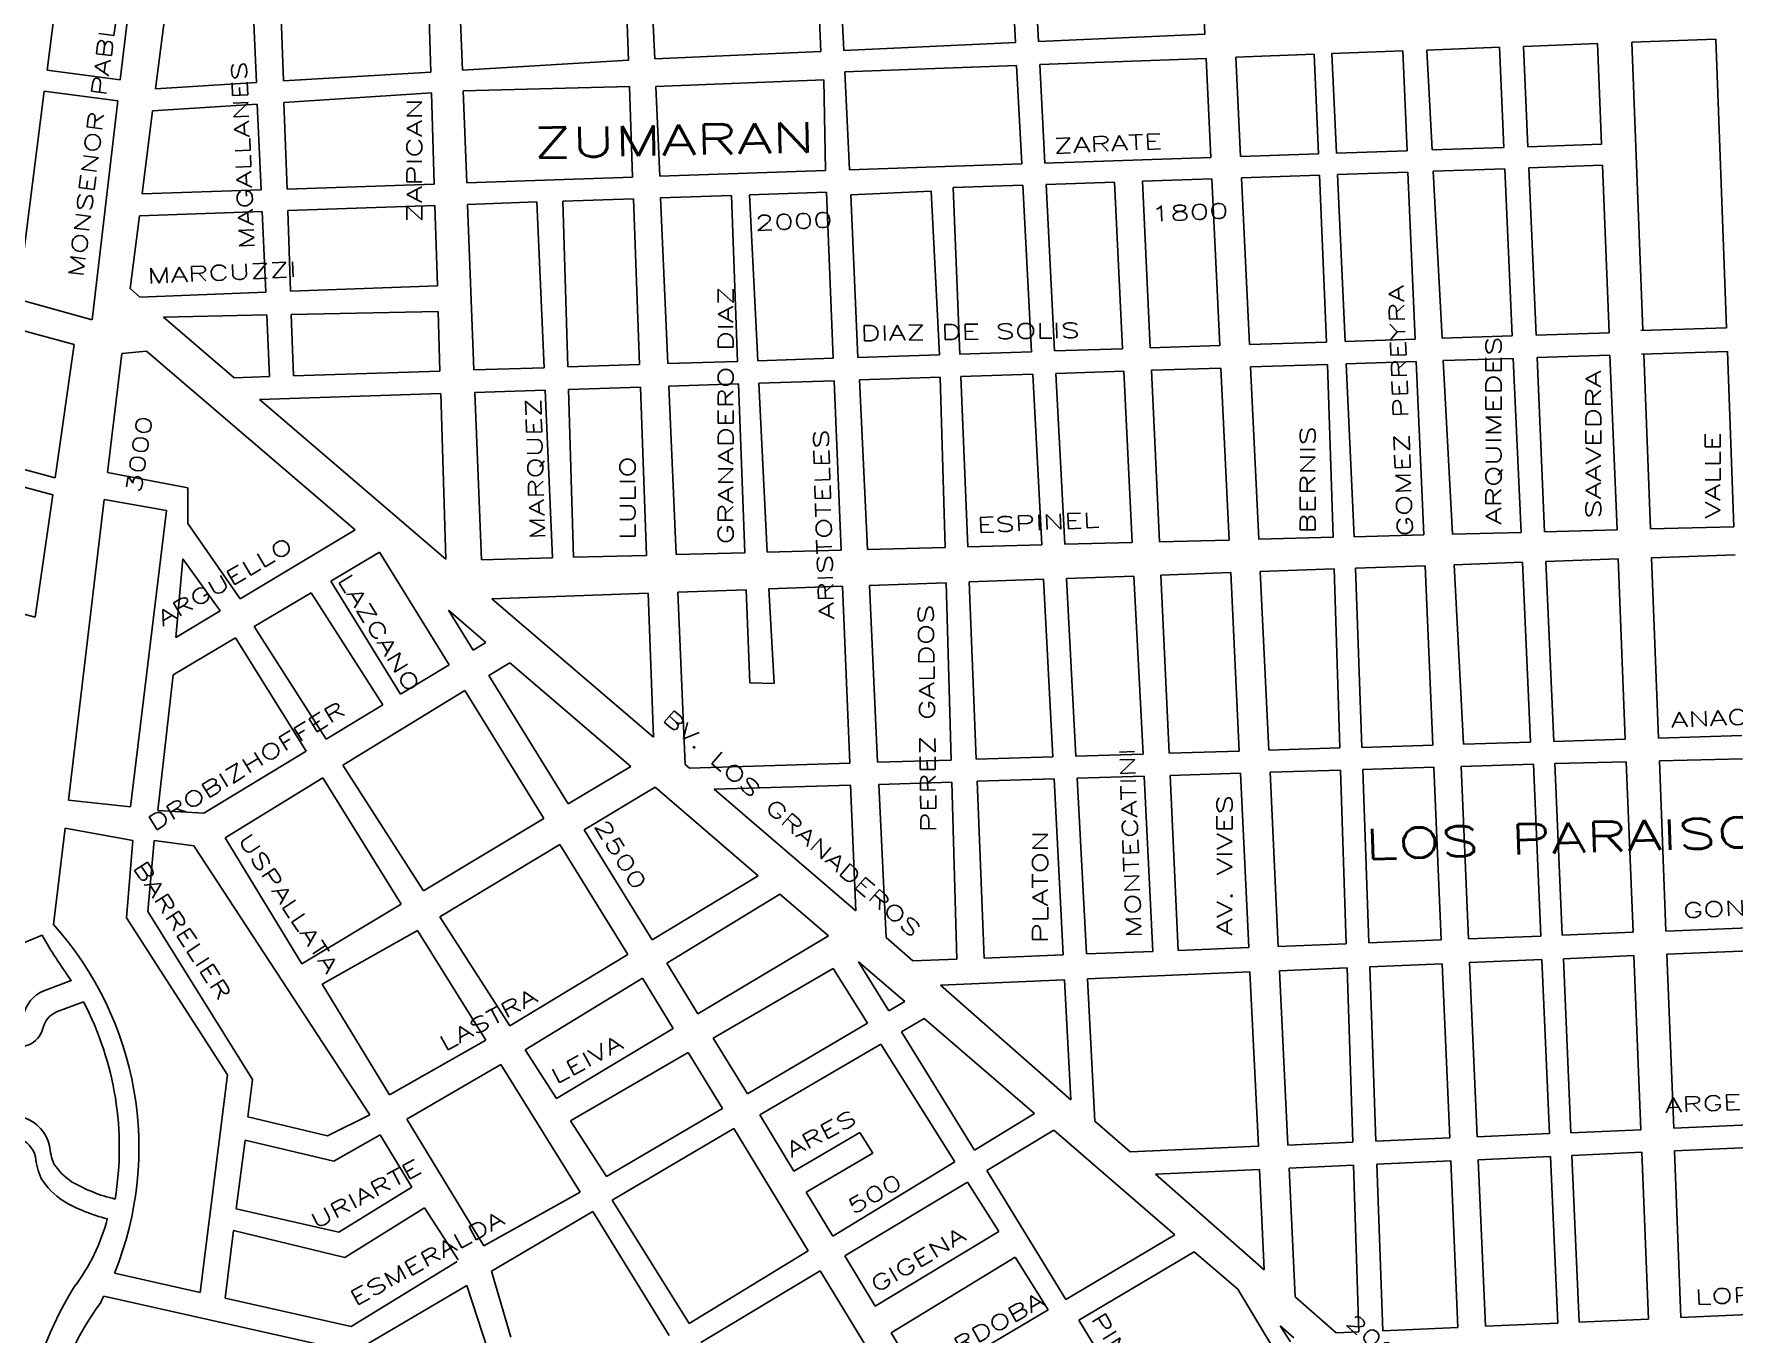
# Model space of a CAD drawing. Header units: millimetres. Extents: x 4375152 to 4409667, y 6523746 to 6549185.
# Drawn here: x 4385112 to 4386237, y 6528087 to 6528947 of the extents above; entities that cross this region are included whole.
import ezdxf

# ---------------------------------------------------------------- set-up
doc = ezdxf.new("R2010")
doc.units = ezdxf.units.MM
for name, color, linetype in [('LINEA CALLE', 252, 'Continuous'), ('NOMBRE BARRIO', 8, 'Continuous'), ('NOMBRE CALLE', 252, 'Continuous')]:
    doc.layers.add(name, color=color, linetype=linetype)
doc.styles.add('ROMANS', font='romans')
doc.styles.add('S1', font='ROMANS')

msp = doc.modelspace()

# ---------------------------------------------------------------- linework, layer by layer
at = {"layer": 'LINEA CALLE', "transparency": 33554687}
for p, q in [((4385120.7, 6528922.6), (4385137.2, 6529052.8)), ((4385169.2, 6528916.3), (4385184.6, 6529046.6)), ((4385505.4, 6528929.3), (4385503.4, 6528983.2)), ((4385522.8, 6528930.1), (4385520.4, 6528983.6)), ((4385630.5, 6528985.7), (4385632.6, 6528935)), ((4385645.5, 6528986), (4385647.9, 6528935.7)), ((4385759, 6528988.3), (4385761.4, 6528940.9)), ((4385774.3, 6528988.6), (4385776.7, 6528941.6)), ((4385884.7, 6528990.7), (4385886.8, 6528946.6)), ((4385373, 6528975.4), (4385374.7, 6528921.4)), ((4385393.4, 6528976.6), (4385395.5, 6528922.6)), ((4385199.6, 6528965), (4385192.5, 6528910.4)), ((4385256.8, 6528968.5), (4385259.2, 6528914.4)), ((4385275.2, 6528969.6), (4385277.1, 6528915.5)), ((4385761.4, 6528940.9), (4385647.9, 6528935.7)), ((4385886.8, 6528946.6), (4385776.7, 6528941.6)), ((4386081.7, 6528937.8), (4386033.7, 6528936)), ((4386081.7, 6528937.8), (4386084.6, 6528871.5)), ((4386146.6, 6528940.3), (4386097.6, 6528938.4)), ((4386097.6, 6528938.4), (4386100.5, 6528872)), ((4386146.6, 6528940.3), (4386149.3, 6528873.7)), ((4386224.8, 6528943.2), (4386169.3, 6528941.1)), ((4386169.3, 6528941.1), (4386176.6, 6528750.5)), ((4386224.8, 6528943.2), (4386232, 6528752.2)), ((4385505.4, 6528929.3), (4385395.5, 6528922.6)), ((4385632.6, 6528935), (4385522.8, 6528930.1)), ((4385887.6, 6528930.5), (4385777.5, 6528926.4)), ((4385777.5, 6528926.4), (4385780.9, 6528861.1)), ((4385887.6, 6528930.5), (4385890.8, 6528864.9)), ((4385959.2, 6528933.2), (4385907.2, 6528931.2)), ((4385907.2, 6528931.2), (4385910.3, 6528865.5)), ((4385959.2, 6528933.2), (4385962, 6528867.3)), ((4386017.8, 6528935.4), (4385970.9, 6528933.6)), ((4385970.9, 6528933.6), (4385973.9, 6528867.7)), ((4386017.8, 6528935.4), (4386020.6, 6528869.3)), ((4386033.7, 6528936), (4386037.2, 6528869.9)), ((4385120.7, 6528922.6), (4385169.2, 6528916.3)), ((4385374.7, 6528921.4), (4385277.1, 6528915.5)), ((4385634.6, 6528916.2), (4385523.6, 6528911.8)), ((4385634.6, 6528916.2), (4385635.8, 6528856.2)), ((4385762.2, 6528925.8), (4385648.5, 6528921.5)), ((4385648.5, 6528921.5), (4385651.6, 6528856.7)), ((4385762.2, 6528925.8), (4385765.6, 6528860.6)), ((4385101.5, 6528770.9), (4385118.9, 6528908.8)), ((4385118.9, 6528908.8), (4385167.6, 6528902.4)), ((4385259.2, 6528914.4), (4385192.5, 6528910.4)), ((4385375.1, 6528907.7), (4385277.5, 6528901.3)), ((4385375.1, 6528907.7), (4385376.9, 6528847.3)), ((4385506.1, 6528911.8), (4385396, 6528909)), ((4385396, 6528909), (4385398.4, 6528848.1)), ((4385508.2, 6528851.8), (4385506.1, 6528911.8)), ((4385526.1, 6528852.4), (4385523.6, 6528911.8)), ((4385150.5, 6528757.4), (4385167.6, 6528902.4)), ((4385190.6, 6528895.7), (4385183.6, 6528840.7)), ((4385259.8, 6528900.2), (4385190.6, 6528895.7)), ((4385259.8, 6528900.2), (4385262.4, 6528843.4)), ((4385277.5, 6528901.3), (4385279.5, 6528844)), ((4386084.6, 6528871.5), (4386037.2, 6528869.9)), ((4386149.3, 6528873.7), (4386100.5, 6528872)), ((4385765.6, 6528860.6), (4385651.6, 6528856.7)), ((4385890.8, 6528864.9), (4385780.9, 6528861.1)), ((4385962, 6528867.3), (4385910.3, 6528865.5)), ((4386020.6, 6528869.3), (4385973.9, 6528867.7)), ((4386149.8, 6528859.7), (4386101.2, 6528858)), ((4386149.8, 6528859.7), (4386154.2, 6528748.8)), ((4385508.2, 6528851.8), (4385398.4, 6528848.1)), ((4385635.8, 6528856.2), (4385526.1, 6528852.4)), ((4385826.9, 6528848.5), (4385781.7, 6528847)), ((4385826.9, 6528848.5), (4385832.4, 6528738.2)), ((4385891.4, 6528850.8), (4385845.6, 6528849.2)), ((4385845.6, 6528849.2), (4385850.7, 6528738.8)), ((4385891.4, 6528850.8), (4385896.7, 6528740.3)), ((4385962.6, 6528853.2), (4385911, 6528851.4)), ((4385911, 6528851.4), (4385916.3, 6528741)), ((4385962.6, 6528853.2), (4385967.3, 6528742.7)), ((4386021.2, 6528855.2), (4385974.5, 6528853.6)), ((4385974.5, 6528853.6), (4385979.6, 6528743.1)), ((4386021.2, 6528855.2), (4386026, 6528744.6)), ((4386085.3, 6528857.4), (4386037.9, 6528855.8)), ((4386037.9, 6528855.8), (4386043.8, 6528745.2)), ((4386085.3, 6528857.4), (4386090.2, 6528746.7)), ((4386101.2, 6528858), (4386106, 6528747.2)), ((4385262.4, 6528843.4), (4385183.6, 6528840.7)), ((4385376.9, 6528847.3), (4385279.5, 6528844)), ((4385508.7, 6528837.6), (4385462, 6528836)), ((4385512.8, 6528727.8), (4385508.7, 6528837.6)), ((4385573.5, 6528839.8), (4385526.7, 6528838.2)), ((4385531.5, 6528728.4), (4385526.7, 6528838.2)), ((4385577.6, 6528729.9), (4385573.5, 6528839.8)), ((4385636.4, 6528842), (4385585.6, 6528840.2)), ((4385585.6, 6528840.2), (4385591, 6528730.3)), ((4385636.4, 6528842), (4385640.9, 6528732)), ((4385705.6, 6528842.6), (4385652.5, 6528840.2)), ((4385652.5, 6528840.2), (4385657.1, 6528732.5)), ((4385705.6, 6528842.6), (4385711.3, 6528734.3)), ((4385766.4, 6528846.5), (4385720.3, 6528844.9)), ((4385720.3, 6528844.9), (4385724.7, 6528734.7)), ((4385766.4, 6528846.5), (4385772.2, 6528736.3)), ((4385781.7, 6528847), (4385787.4, 6528736.8)), ((4385181.8, 6528826.3), (4385175.7, 6528778.1)), ((4385263, 6528829.1), (4385181.8, 6528826.3)), ((4385263, 6528829.1), (4385265.4, 6528775.7)), ((4385377.4, 6528833.1), (4385280, 6528829.7)), ((4385280, 6528829.7), (4385281.8, 6528776.3)), ((4385377.4, 6528833.1), (4385379, 6528779.9)), ((4385444.9, 6528835.4), (4385399, 6528833.8)), ((4385399, 6528833.8), (4385403.2, 6528724.2)), ((4385444.9, 6528835.4), (4385449.7, 6528725.7)), ((4385462, 6528836), (4385465.2, 6528726.2)), ((4385379, 6528779.9), (4385281.8, 6528776.3)), ((4385101.5, 6528771), (4385150.5, 6528757.4)), ((4385175.7, 6528778.1), (4385182.1, 6528772.5)), ((4385265.4, 6528775.7), (4385182.1, 6528772.5)), ((4385266.1, 6528760.6), (4385197.7, 6528759.1)), ((4385197.7, 6528759.1), (4385244.5, 6528719)), ((4385266.1, 6528760.6), (4385267.9, 6528719.8)), ((4385379.5, 6528762.9), (4385282.3, 6528760.9)), ((4385282.3, 6528760.9), (4385283.7, 6528720.3)), ((4385379.5, 6528762.9), (4385380.7, 6528723.5)), ((4385138.7, 6528741.1), (4385097.2, 6528752.4)), ((4386090.2, 6528746.7), (4386043.8, 6528745.2)), ((4386154.2, 6528748.8), (4386106, 6528747.2)), ((4386232, 6528752.2), (4386175.2, 6528750.4)), ((4385138.7, 6528741.1), (4385126.1, 6528652.8)), ((4385170.1, 6528735.1), (4385160.7, 6528656.4)), ((4385170.1, 6528735.1), (4385186.5, 6528736.6)), ((4385324.5, 6528618.3), (4385186.5, 6528736.6)), ((4385772.2, 6528736.3), (4385724.7, 6528734.7)), ((4385832.4, 6528738.2), (4385787.4, 6528736.8)), ((4385896.7, 6528740.3), (4385850.7, 6528738.8)), ((4385967.3, 6528742.7), (4385916.3, 6528741)), ((4386026, 6528744.6), (4385979.6, 6528743.1)), ((4386232.5, 6528736.5), (4386175.8, 6528734.7)), ((4386232.5, 6528736.5), (4386236.9, 6528620.4)), ((4385449.7, 6528725.7), (4385403.2, 6528724.2)), ((4385512.8, 6528727.8), (4385465.2, 6528726.2)), ((4385577.6, 6528729.9), (4385531.5, 6528728.4)), ((4385640.9, 6528732), (4385591, 6528730.3)), ((4385711.3, 6528734.3), (4385657.1, 6528732.5)), ((4385897.4, 6528725.5), (4385851.4, 6528724)), ((4385851.4, 6528724), (4385856.7, 6528610.4)), ((4385897.4, 6528725.5), (4385902.9, 6528611.6)), ((4385967.9, 6528727.9), (4385917, 6528726.2)), ((4385917, 6528726.2), (4385922.5, 6528612.2)), ((4385967.9, 6528727.9), (4385971.6, 6528613.5)), ((4386026.6, 6528729.8), (4385980.3, 6528728.3)), ((4385980.3, 6528728.3), (4385985.5, 6528613.8)), ((4386026.6, 6528729.8), (4386031.6, 6528615)), ((4386090.9, 6528731.9), (4386044.5, 6528730.4)), ((4386044.5, 6528730.4), (4386050.6, 6528615.5)), ((4386090.9, 6528731.9), (4386096, 6528616.7)), ((4386154.8, 6528734), (4386106.6, 6528732.4)), ((4386106.6, 6528732.4), (4386111.6, 6528617.1)), ((4386154.8, 6528734), (4386159.5, 6528618.4)), ((4386177.2, 6528734.8), (4386181.7, 6528619)), ((4385267.9, 6528719.8), (4385244.5, 6528719)), ((4385380.7, 6528723.5), (4385283.7, 6528720.3)), ((4385513.3, 6528712.9), (4385465.7, 6528711.3)), ((4385517.4, 6528601.5), (4385513.3, 6528712.9)), ((4385578.2, 6528715), (4385532.1, 6528713.5)), ((4385536.9, 6528602), (4385532.1, 6528713.5)), ((4385582.4, 6528603.2), (4385578.2, 6528715)), ((4385641.5, 6528717.1), (4385591.7, 6528715.5)), ((4385591.7, 6528715.5), (4385597.2, 6528603.6)), ((4385641.5, 6528717.1), (4385646.1, 6528604.9)), ((4385711.7, 6528719.4), (4385658.3, 6528717.7)), ((4385658.3, 6528717.7), (4385663.6, 6528605.3)), ((4385711.7, 6528719.4), (4385714.9, 6528606.7)), ((4385772.9, 6528721.4), (4385725.3, 6528719.9)), ((4385725.3, 6528719.9), (4385729.9, 6528607.1)), ((4385772.9, 6528721.4), (4385778.9, 6528608.4)), ((4385833.1, 6528723.4), (4385788.2, 6528721.9)), ((4385788.2, 6528721.9), (4385794.2, 6528608.8)), ((4385833.1, 6528723.4), (4385838.8, 6528610)), ((4385381.2, 6528708.6), (4385261.3, 6528704.6)), ((4385261.3, 6528704.6), (4385384.6, 6528598.9)), ((4385381.2, 6528708.6), (4385384.6, 6528598.9)), ((4385450.3, 6528710.8), (4385403.8, 6528709.3)), ((4385403.8, 6528709.3), (4385408.1, 6528598.6)), ((4385450.3, 6528710.8), (4385455.2, 6528599.8)), ((4385465.7, 6528711.3), (4385469, 6528600.2)), ((4385090.8, 6528662.3), (4385126.1, 6528652.8)), ((4385160.7, 6528656.4), (4385213.8, 6528646.1)), ((4385085.9, 6528651.8), (4385124.5, 6528641.5)), ((4385213.8, 6528646.1), (4385213.8, 6528622.6)), ((4385124.5, 6528641.5), (4385112.9, 6528560.5)), ((4385158.6, 6528638.4), (4385134.9, 6528439.5)), ((4385158.6, 6528638.4), (4385199.8, 6528631.1)), ((4385199.8, 6528631.1), (4385175.9, 6528435)), ((4385213.8, 6528622.6), (4385248.5, 6528572.6)), ((4385324.5, 6528618.3), (4385248.5, 6528572.6)), ((4385902.9, 6528611.6), (4385856.7, 6528610.4)), ((4385971.6, 6528613.5), (4385922.5, 6528612.2)), ((4386031.6, 6528615), (4385985.5, 6528613.8)), ((4386096, 6528616.7), (4386050.6, 6528615.5)), ((4386159.5, 6528618.4), (4386111.6, 6528617.1)), ((4386236.9, 6528620.4), (4386181.7, 6528619)), ((4385340.8, 6528603.6), (4385308.5, 6528584.4)), ((4385340.8, 6528603.6), (4385386.7, 6528529.1)), ((4385517.4, 6528601.5), (4385469, 6528600.2)), ((4385582.4, 6528603.2), (4385536.9, 6528602)), ((4385646.1, 6528604.9), (4385597.2, 6528603.6)), ((4385714.9, 6528606.7), (4385663.6, 6528605.3)), ((4385778.9, 6528608.4), (4385729.9, 6528607.1)), ((4385838.8, 6528610), (4385794.2, 6528608.8)), ((4386237.6, 6528601.8), (4386182.4, 6528599.9)), ((4385210.5, 6528599.2), (4385206, 6528547.1)), ((4385235.3, 6528564.7), (4385210.5, 6528599.2)), ((4385455.2, 6528599.8), (4385408.1, 6528598.6)), ((4385903.9, 6528590.1), (4385857.7, 6528588.4)), ((4385903.9, 6528590.1), (4385909.6, 6528471.9)), ((4385972.3, 6528592.5), (4385923.5, 6528590.7)), ((4385923.5, 6528590.7), (4385929.2, 6528472.5)), ((4385972.3, 6528592.5), (4385976.2, 6528474)), ((4386032.5, 6528594.6), (4385986.5, 6528593)), ((4385986.5, 6528593), (4385990.7, 6528474.4)), ((4386032.5, 6528594.6), (4386037.6, 6528475.9)), ((4386096.9, 6528596.9), (4386051.7, 6528595.3)), ((4386051.7, 6528595.3), (4386058, 6528476.5)), ((4386096.9, 6528596.9), (4386102.2, 6528477.9)), ((4386160.2, 6528599.1), (4386112.5, 6528597.4)), ((4386112.5, 6528597.4), (4386117.7, 6528478.3)), ((4386160.2, 6528599.1), (4386165, 6528479.8)), ((4386182.4, 6528599.9), (4386187, 6528480.5)), ((4385308.5, 6528584.4), (4385354.5, 6528509.6)), ((4385583.3, 6528578.7), (4385538, 6528577.1)), ((4385585.7, 6528517.2), (4385583.3, 6528578.7)), ((4385647, 6528581), (4385598.4, 6528579.3)), ((4385598.4, 6528579.3), (4385601.9, 6528516.7)), ((4385647, 6528581), (4385651.8, 6528463.9)), ((4385715.6, 6528583.4), (4385664.8, 6528581.6)), ((4385664.8, 6528581.6), (4385670.3, 6528464.5)), ((4385715.6, 6528583.4), (4385718.9, 6528466)), ((4385780, 6528585.7), (4385730.8, 6528583.9)), ((4385730.8, 6528583.9), (4385735.5, 6528466.5)), ((4385780, 6528585.7), (4385786.2, 6528468.1)), ((4385839.9, 6528587.8), (4385795.3, 6528586.2)), ((4385795.3, 6528586.2), (4385801.5, 6528468.5)), ((4385839.9, 6528587.8), (4385845.9, 6528469.9)), ((4385857.7, 6528588.4), (4385863.2, 6528470.5)), ((4385112.9, 6528560.5), (4385064.4, 6528573.6)), ((4385295.5, 6528576.7), (4385257.8, 6528554.3)), ((4385295.5, 6528576.7), (4385343, 6528502.6)), ((4385518.4, 6528576.4), (4385415, 6528572.8)), ((4385415, 6528572.8), (4385521.9, 6528481.1)), ((4385521.9, 6528481.1), (4385518.4, 6528576.4)), ((4385542.9, 6528463.1), (4385538, 6528577.1)), ((4385235.3, 6528564.7), (4385206, 6528547.1)), ((4385386.3, 6528565.2), (4385402.6, 6528538.8)), ((4385411.1, 6528543.9), (4385386.3, 6528565.2)), ((4385245.5, 6528546.9), (4385204.2, 6528522.4)), ((4385245.5, 6528546.9), (4385292.2, 6528471.8)), ((4385257.8, 6528554.3), (4385305.4, 6528479.8)), ((4385411.1, 6528543.9), (4385402.6, 6528538.8)), ((4385204.2, 6528522.4), (4385194, 6528432.6)), ((4385386.7, 6528529.1), (4385354.5, 6528509.6)), ((4385426.9, 6528530.4), (4385413.1, 6528521.9)), ((4385413.1, 6528521.9), (4385465.6, 6528437)), ((4385506.9, 6528461.8), (4385426.9, 6528530.4)), ((4385397.2, 6528512.1), (4385316.5, 6528462.5)), ((4385397.2, 6528512.1), (4385449.4, 6528427.3)), ((4385601.9, 6528516.7), (4385585.7, 6528517.2)), ((4385343, 6528502.6), (4385305.4, 6528479.8)), ((4386102.2, 6528477.9), (4386058, 6528476.5)), ((4386165, 6528479.8), (4386117.7, 6528478.3)), ((4386242.1, 6528482.2), (4386187, 6528480.5)), ((4385292.2, 6528471.8), (4385224.5, 6528430.8)), ((4385718.9, 6528466), (4385670.3, 6528464.5)), ((4385786.2, 6528468.1), (4385735.5, 6528466.5)), ((4385845.9, 6528469.9), (4385801.5, 6528468.5)), ((4385909.6, 6528471.9), (4385863.2, 6528470.5)), ((4385976.2, 6528474), (4385929.2, 6528472.5)), ((4386037.6, 6528475.9), (4385990.7, 6528474.4)), ((4386118.3, 6528463.8), (4386165.6, 6528464.9)), ((4386165.6, 6528464.9), (4386170.1, 6528352)), ((4386187.6, 6528465.4), (4386242.6, 6528466.7)), ((4386187.6, 6528465.4), (4386191.9, 6528352.8)), ((4385303.1, 6528454.2), (4385238.6, 6528414.5)), ((4385303.1, 6528454.2), (4385355.1, 6528370.5)), ((4385316.5, 6528462.5), (4385369.7, 6528379.3)), ((4385506.9, 6528461.8), (4385465.6, 6528437)), ((4385542.9, 6528463.1), (4385545.8, 6528460.6)), ((4385651.8, 6528463.9), (4385545.8, 6528460.6)), ((4385846.6, 6528455.3), (4385802.3, 6528453.9)), ((4385802.3, 6528453.9), (4385808.4, 6528337.6)), ((4385846.6, 6528455.3), (4385852.4, 6528339.3)), ((4385910.3, 6528457.3), (4385863.8, 6528455.8)), ((4385863.8, 6528455.8), (4385869.2, 6528340)), ((4385910.3, 6528457.3), (4385915.9, 6528341.8)), ((4385976.6, 6528459.3), (4385929.9, 6528457.9)), ((4385929.9, 6528457.9), (4385935.4, 6528342.6)), ((4385976.6, 6528459.3), (4385980.4, 6528344.4)), ((4386038.2, 6528461.2), (4385991.3, 6528459.8)), ((4385991.3, 6528459.8), (4385995.4, 6528345)), ((4386038.2, 6528461.2), (4386043.2, 6528346.9)), ((4386104.2, 6528463.2), (4386056.3, 6528461.8)), ((4386056.3, 6528461.8), (4386061.2, 6528347.6)), ((4386104.2, 6528463.2), (4386109.1, 6528349.5)), ((4386118.3, 6528463.8), (4386123.3, 6528350.1)), ((4385523, 6528448), (4385476.2, 6528419.8)), ((4385591.3, 6528389.4), (4385523, 6528448)), ((4385652.4, 6528449.3), (4385562.1, 6528446.6)), ((4385562.1, 6528446.6), (4385655.8, 6528366.2)), ((4385652.4, 6528449.3), (4385655.8, 6528366.2)), ((4385719.3, 6528451.4), (4385671, 6528449.9)), ((4385671, 6528449.9), (4385675.9, 6528348.6)), ((4385719.3, 6528451.4), (4385722.6, 6528334.1)), ((4385787, 6528453.5), (4385736.1, 6528451.9)), ((4385736.1, 6528451.9), (4385740.8, 6528334.9)), ((4385787, 6528453.5), (4385793.1, 6528337)), ((4385175.9, 6528435), (4385134.9, 6528439.5)), ((4385194, 6528432.6), (4385224.5, 6528430.8)), ((4385132.7, 6528421), (4385125, 6528357.1)), ((4385132.7, 6528421), (4385177.5, 6528412.7)), ((4385449.4, 6528427.3), (4385369.7, 6528379.3)), ((4385177.5, 6528412.7), (4385173.4, 6528361.6)), ((4385191.5, 6528412.7), (4385187.4, 6528365.8)), ((4385191.5, 6528412.7), (4385217.9, 6528409.1)), ((4385217.9, 6528409.1), (4385334.3, 6528231.1)), ((4385238.6, 6528414.5), (4385289.4, 6528331)), ((4385460.1, 6528410), (4385380.7, 6528362.1)), ((4385460.1, 6528410), (4385505, 6528337.2)), ((4385476.2, 6528419.8), (4385521.2, 6528347)), ((4385591.3, 6528389.4), (4385521.2, 6528347)), ((4385605.6, 6528377.1), (4385530.8, 6528331.5)), ((4385637.7, 6528349.6), (4385605.6, 6528377.1)), ((4385187.4, 6528365.8), (4385256.7, 6528254.6)), ((4385355.1, 6528370.5), (4385289.4, 6528331)), ((4385173.4, 6528361.6), (4385240.2, 6528257.6)), ((4385365.9, 6528353.2), (4385302.7, 6528317.6)), ((4385365.9, 6528353.2), (4385411.1, 6528280.5)), ((4385380.7, 6528362.1), (4385426.9, 6528290)), ((4386246.8, 6528355), (4386191.9, 6528352.8)), ((4385637.7, 6528349.6), (4385551.4, 6528298)), ((4385675.9, 6528348.6), (4385693.6, 6528333)), ((4385915.9, 6528341.8), (4385869.2, 6528340)), ((4385980.4, 6528344.4), (4385935.4, 6528342.6)), ((4386043.2, 6528346.9), (4385995.4, 6528345)), ((4386109.1, 6528349.5), (4386061.2, 6528347.6)), ((4386170.1, 6528352), (4386123.3, 6528350.1)), ((4385505, 6528337.2), (4385426.9, 6528290)), ((4385530.8, 6528331.5), (4385551.4, 6528298)), ((4385688.2, 6528306.1), (4385657.7, 6528332.5)), ((4385657.7, 6528332.5), (4385677.7, 6528300)), ((4385722.6, 6528334.1), (4385693.6, 6528333)), ((4385793.1, 6528337), (4385740.8, 6528334.9)), ((4385852.4, 6528339.3), (4385808.4, 6528337.6)), ((4386043.8, 6528331.1), (4385995.9, 6528329.1)), ((4386043.8, 6528331.1), (4386048.8, 6528215.8)), ((4386109.8, 6528333.9), (4386061.9, 6528331.9)), ((4386061.9, 6528331.9), (4386066.9, 6528216.6)), ((4386109.8, 6528333.9), (4386114.8, 6528218.7)), ((4386170.7, 6528336.5), (4386124, 6528334.5)), ((4386124, 6528334.5), (4386129, 6528219.3)), ((4386170.7, 6528336.5), (4386175.3, 6528221.3)), ((4386247.4, 6528339.7), (4386192.5, 6528337.4)), ((4386192.5, 6528337.4), (4386197, 6528222.3)), ((4385514.6, 6528321.6), (4385437, 6528274.2)), ((4385514.6, 6528321.6), (4385535.1, 6528288.3)), ((4385640.8, 6528327.9), (4385561.5, 6528281.8)), ((4385640.8, 6528327.9), (4385663.6, 6528291.7)), ((4385793.9, 6528320.5), (4385711.8, 6528317)), ((4385793.9, 6528320.5), (4385798.1, 6528241.1)), ((4385916.6, 6528325.7), (4385809.2, 6528321.1)), ((4385809.2, 6528321.1), (4385814.1, 6528227)), ((4385916.6, 6528325.7), (4385922.2, 6528210.3)), ((4385980.9, 6528328.4), (4385936.2, 6528326.5)), ((4385936.2, 6528326.5), (4385941.7, 6528211.1)), ((4385980.9, 6528328.4), (4385984.7, 6528213)), ((4385995.9, 6528329.1), (4386000, 6528213.7)), ((4385302.7, 6528317.6), (4385347.3, 6528244.3)), ((4385711.8, 6528317), (4385798.1, 6528241.1)), ((4385688.3, 6528306.2), (4385677.7, 6528300)), ((4385535.1, 6528288.3), (4385457.7, 6528241.9)), ((4385663.6, 6528291.7), (4385584.2, 6528245.1)), ((4385701.1, 6528295), (4385686.1, 6528286.1)), ((4385686.1, 6528286.1), (4385734.3, 6528207.8)), ((4385774.1, 6528231.9), (4385701.1, 6528295)), ((4385411.1, 6528280.5), (4385347.3, 6528244.3)), ((4385437, 6528274.2), (4385457.7, 6528241.9)), ((4385561.5, 6528281.8), (4385584.2, 6528245.1)), ((4385672.3, 6528278), (4385592.4, 6528231.1)), ((4385672.3, 6528278), (4385721.4, 6528200)), ((4385421, 6528264.5), (4385358.8, 6528228.2)), ((4385421, 6528264.5), (4385473.5, 6528180)), ((4385545, 6528272.3), (4385467.1, 6528227.1)), ((4385545, 6528272.3), (4385567.7, 6528235.4)), ((4385240.2, 6528257.6), (4385222.1, 6528113.5)), ((4385256.7, 6528254.6), (4385253.6, 6528229.8)), ((4385253.6, 6528229.8), (4385306.2, 6528217.3)), ((4385306.2, 6528217.3), (4385334.3, 6528231.1)), ((4385567.7, 6528235.4), (4385490.8, 6528190.2)), ((4385592.4, 6528231.1), (4385614.8, 6528193.9)), ((4385734.3, 6528207.8), (4385774.1, 6528231.9)), ((4385310.4, 6528200.4), (4385341.1, 6528217.9)), ((4385341.1, 6528217.9), (4385362.1, 6528183.2)), ((4385358.8, 6528228.2), (4385409.8, 6528144.4)), ((4385467.1, 6528227.1), (4385490.8, 6528190.2)), ((4385494.7, 6528174.7), (4385575.1, 6528222)), ((4385575.1, 6528222), (4385624.3, 6528141)), ((4385658.4, 6528219.5), (4385614.8, 6528193.9)), ((4385658.4, 6528219.5), (4385667.1, 6528205.8)), ((4385786.8, 6528220.9), (4385742.5, 6528194.3)), ((4385867, 6528151.6), (4385786.8, 6528220.9)), ((4385814.1, 6528227), (4385837.4, 6528206.6)), ((4386114.8, 6528218.7), (4386066.9, 6528216.6)), ((4386175.3, 6528221.3), (4386129, 6528219.3)), ((4386251.7, 6528224.7), (4386197, 6528222.3)), ((4385251.7, 6528214.4), (4385245.9, 6528168.9)), ((4385251.7, 6528214.4), (4385310.4, 6528200.4)), ((4385922.2, 6528210.3), (4385837.4, 6528206.6)), ((4385984.7, 6528213), (4385941.7, 6528211.1)), ((4386048.8, 6528215.8), (4386000, 6528213.7)), ((4386175.9, 6528206.3), (4386129.6, 6528204.2)), ((4386175.9, 6528206.3), (4386180.3, 6528095.9)), ((4386252.2, 6528209.8), (4386197.6, 6528207.3)), ((4386197.6, 6528207.3), (4386201.8, 6528096.9)), ((4385667.1, 6528205.8), (4385623.1, 6528180)), ((4385640.7, 6528150.9), (4385721.4, 6528200)), ((4385985.2, 6528197.7), (4385942.5, 6528195.8)), ((4385942.5, 6528195.8), (4385946.6, 6528110.6)), ((4385985.2, 6528197.7), (4385988.7, 6528087.5)), ((4386049.5, 6528200.6), (4386000.6, 6528198.4)), ((4386000.6, 6528198.4), (4386004.5, 6528088.2)), ((4386049.5, 6528200.6), (4386054.2, 6528090.4)), ((4386115.5, 6528203.6), (4386067.6, 6528201.4)), ((4386067.6, 6528201.4), (4386072.4, 6528091.2)), ((4386115.5, 6528203.6), (4386120.3, 6528093.3)), ((4386129.6, 6528204.2), (4386134.5, 6528093.9)), ((4385729.8, 6528186.6), (4385648.6, 6528137.7)), ((4385729.8, 6528186.6), (4385750.5, 6528153.8)), ((4385742.5, 6528194.3), (4385794.9, 6528108.9)), ((4385922.9, 6528194.9), (4385854.2, 6528191.8)), ((4385854.2, 6528191.8), (4385926.1, 6528128.6)), ((4385922.9, 6528194.9), (4385926.1, 6528128.6)), ((4385313.7, 6528153.5), (4385362.1, 6528183.2)), ((4385473.5, 6528180), (4385409.8, 6528144.4)), ((4385494.7, 6528174.7), (4385545.5, 6528093.1)), ((4385623.1, 6528180), (4385640.7, 6528150.9)), ((4385245.9, 6528168.9), (4385313.7, 6528153.5)), ((4385317.8, 6528136.7), (4385370.5, 6528169.5)), ((4385370.5, 6528169.5), (4385392.8, 6528135.2)), ((4385414.7, 6528127.7), (4385481.9, 6528167.2)), ((4385481.9, 6528167.2), (4385532.4, 6528085.1)), ((4385244.1, 6528154.5), (4385238.5, 6528109.8)), ((4385244.1, 6528154.5), (4385317.8, 6528136.7)), ((4385668.7, 6528104.4), (4385750.5, 6528153.8)), ((4385794.9, 6528108.9), (4385867, 6528151.6)), ((4385545.5, 6528093.1), (4385624.3, 6528141)), ((4385879.8, 6528140.5), (4385803.3, 6528095.3)), ((4385908.6, 6528115.7), (4385879.8, 6528140.5)), ((4385392.1, 6528134), (4385321.9, 6528091)), ((4385414.7, 6528127.7), (4385427.6, 6528083.9)), ((4385632.3, 6528127.9), (4385553.4, 6528080.5)), ((4385632.3, 6528127.9), (4385683.8, 6528043.2)), ((4385648.6, 6528137.7), (4385668.7, 6528104.4)), ((4385679.2, 6528086.8), (4385761.2, 6528136.8)), ((4385761.2, 6528136.8), (4385783.1, 6528102)), ((4385222.1, 6528113.5), (4385165.3, 6528126.3)), ((4385323.4, 6528074.1), (4385398.4, 6528118.2)), ((4385398.4, 6528118.2), (4385412.3, 6528075.5)), ((4385158.3, 6528111), (4385323.4, 6528074.1)), ((4385321.9, 6528091), (4385238.5, 6528109.8)), ((4385933.1, 6528074.8), (4385908.6, 6528115.7)), ((4385946.6, 6528110.6), (4385973.6, 6528086.8)), ((4385699.8, 6528052.7), (4385783.1, 6528102)), ((4385803.3, 6528095.3), (4385847.2, 6528023.8)), ((4386180.3, 6528095.9), (4386134.5, 6528093.9)), ((4386256.4, 6528099.3), (4386201.8, 6528096.9)), ((4385679.2, 6528086.8), (4385699.8, 6528052.7)), ((4385945.7, 6528083.6), (4385936.6, 6528091.5)), ((4385943.4, 6528080.9), (4385936.6, 6528091.5)), ((4385988.7, 6528087.5), (4385973.6, 6528086.8)), ((4386054.2, 6528090.4), (4386004.5, 6528088.2)), ((4386120.3, 6528093.3), (4386072.4, 6528091.2))]:
    msp.add_line(p, q, dxfattribs=at)
for points in [[(4385084.1, 6528345.8), (4384909.1, 6528393), (4384904.8, 6528347), (4385054.8, 6528304.8), (4385092.5, 6528291.6, 0.442922), (4385105, 6528296.8, -0.242703), (4385118.6, 6528313.3), (4385136.7, 6528320.1, -0.025126), (4385117.4, 6528350), (4385103.2, 6528344.2)], [(4385165.7, 6528175.4, -0.073268), (4385137, 6528186.8, -0.098851), (4385125.3, 6528198.7, -0.078754), (4385122.3, 6528210.5, 0.263673), (4385105.4, 6528229.3), (4385037.5, 6528252, 0.031157), (4385021.4, 6528256.8, 0.057171), (4384841.4, 6528270.1, 0.053244), (4384797.7, 6528300), (4384804.5, 6528357.5, -0.582111), (4384805.8, 6528358.5), (4385059.2, 6528290.3), (4385095.2, 6528277.5, 0.445943), (4385117.8, 6528287.7, -0.246079), (4385126.9, 6528299.2), (4385144.8, 6528305.9, -0.16358)], [(4385037.8, 6527887.1, 0.220595), (4385065.8, 6528070.3, -0.056142), (4385052.7, 6528232.3), (4385101.4, 6528215.9, -0.256969), (4385113.1, 6528203.3, 0.079422), (4385116.9, 6528189, 0.103854), (4385131.3, 6528174.2, 0.069842), (4385160.6, 6528162.3, -0.098891), (4385138.7, 6528117.2, 0.216412), (4385112.5, 6527907.3, -0.205965), (4385121.8, 6527856.2)]]:
    msp.add_lwpolyline(points, format="xyb", close=True, dxfattribs=at)
at = {"layer": 'LINEA CALLE', "transparency": 33554687, "flags": 128}
for points in [[(4385125, 6528357.1, -0.286223), (4385165.3, 6528126.3, 0.283355)], [(4385158.3, 6528111, 0.079105), (4385156.3, 6528106.9, 0.215803), (4385122.9, 6527949.2, 0.138232)]]:
    msp.add_lwpolyline(points, format="xyb", dxfattribs=at)

# ---------------------------------------------------------------- texts
at = {"layer": 'NOMBRE BARRIO', "transparency": 33554687, "style": 'S1', "width": 1.5}
for s, rotation, p in [('ZUMARAN', 1.1637, (4385442.6, 6528864.5)), ('LOS PARAISOS', 1.8319, (4385993, 6528400.2))]:
    msp.add_text(s, height=20, rotation=rotation, dxfattribs=at).set_placement(p)
at = {"layer": 'NOMBRE CALLE', "transparency": 33554687, "width": 1.5}
for s, rotation, style, p in [('MONSENOR PABLO CABRERA', 82.7298, 'ROMANS', (4385144.5, 6528785)), ('MAGALLANES', 92.51, 'S1', (4385258, 6528804.2)), ('ZAPICAN', 90, 'S1', (4385368.8, 6528821.7)), ('ZARATE', 2.5983, 'S1', (4385786.9, 6528867.4)), ('2000', 2.5983, 'S1', (4385589.3, 6528816.4)), ('1800', 2.5983, 'S1', (4385851.3, 6528822.4)), ('MARCUZZI', 2.5983, 'S1', (4385187.3, 6528781.4)), ('GOMEZ PEREYRA', 92.0921, 'S1', (4386024.3, 6528614.2)), ('GRANADERO DIAZ', 90, 'S1', (4385574.8, 6528608.7)), ('DIAZ DE SOLIS', 0.8124, 'S1', (4385659, 6528743.5)), ('ARQUIMEDES', 90, 'S1', (4386082.8, 6528621.7)), ('SAAVEDRA', 90, 'S1', (4386148.8, 6528625.7)), ('MARQUEZ', 91.8219, 'S1', (4385450.3, 6528612)), ('3000', 81.3177, 'S1', (4385182.7, 6528642.2)), ('ARISTOTELES', 91.7547, 'S1', (4385641.5, 6528559.1)), ('BERNIS', 90, 'S1', (4385959.8, 6528615.7)), ('VALLE', 90, 'S1', (4386227.8, 6528625.7)), ('LULIO', 90, 'S1', (4385509.8, 6528611.7)), ('ESPINEL', 2.5983, 'S1', (4385736.3, 6528616.4)), ('ARGUELLO', 30.3858, 'S1', (4385197.3, 6528554.2)), ('LAZCANO', 301.8555, 'S1', (4385312.7, 6528585.3)), ('PEREZ GALDOS', 90.7391, 'S1', (4385709, 6528418)), ('DROBIZHOFFER', 31.5141, 'S1', (4385191.4, 6528418.5)), ('ANACREONTE', 2.5983, 'S1', (4386195.3, 6528487.4)), ('BV. LOS GRANADEROS', 318.9308, 'S1', (4385527.2, 6528492.7)), ('MONTECATINI', 92.1211, 'S1', (4385844.9, 6528348.2)), ('AV. VIVES', 90, 'S1', (4385904.8, 6528349.7)), ('2500', 301.8555, 'S1', (4385482.3, 6528422.7)), ('USPALLATA', 303.3663, 'S1', (4385246.7, 6528413.4)), ('PLATON', 90, 'S1', (4385782.8, 6528344.7)), ('BARRELIER', 302.7931, 'S1', (4385177.3, 6528395.1)), ('GONGORA', 2.5983, 'S1', (4386203.3, 6528361.4)), ('LASTRA', 28.1777, 'S1', (4385383.8, 6528273)), ('LEIVA', 28.1777, 'S1', (4385457.6, 6528251.3)), ('ARGENSOLA', 2.5983, 'S1', (4386191.3, 6528232.4)), ('ARES', 27.9659, 'S1', (4385613.1, 6528202.5)), ('URIARTE', 28.1777, 'S1', (4385298.6, 6528155.3)), ('500', 29.6876, 'S1', (4385654, 6528164.8)), ('ESMERALDA', 28.8578, 'S1', (4385324.8, 6528104.3)), ('GIGENA', 30.5895, 'S1', (4385669.4, 6528113.1)), ('LOPE DE VEGA', 2.5983, 'S1', (4386211.3, 6528105.4)), ('CORDOBA', 29.278, 'S1', (4385699.8, 6528059.5)), ('PINZON', 301.8555, 'S1', (4385811.1, 6528096.2)), ('2000', 318.9308, 'S1', (4385979.2, 6528092.7))]:
    msp.add_text(s, height=10, rotation=rotation, dxfattribs=dict(at, style=style)).set_placement(p)

doc.saveas('drawing.dxf')
